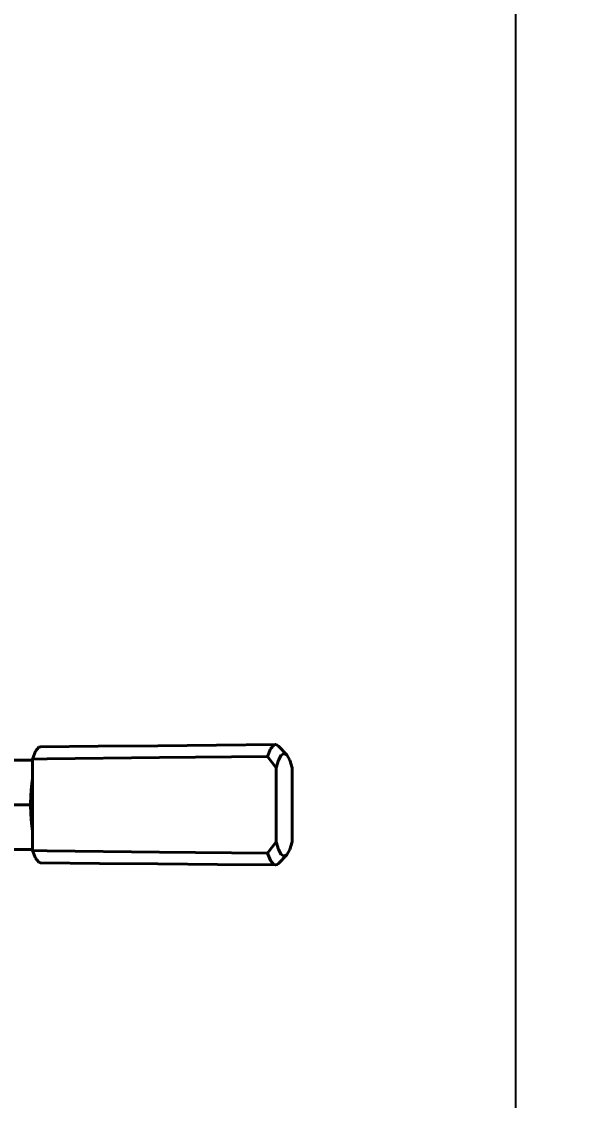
# Model space of a CAD drawing. Extents: x 193 to 1101, y 70 to 664.
# Drawn here: x 628.96 to 653.59, y 503.87 to 552.2 of the extents above; entities that cross this region are included whole.
import ezdxf

# ---------------------------------------------------------------- set-up
doc = ezdxf.new("R2010")
doc.units = 0
doc.header["$MEASUREMENT"] = 0
doc.layers.get('0').update_dxf_attribs({"linetype": 'CONTINUOUS'})
doc.layers.get('DEFPOINTS').update_dxf_attribs({"linetype": 'CONTINUOUS'})
doc.layers.add('Основная', color=7, linetype='CONTINUOUS', lineweight=40)
doc.styles.add('GOST type A0', font='', dxfattribs={"oblique": 15, "height": 3.5})
doc.styles.get('GOST type A0').set_extended_font_data('GOST type A')
doc.dimstyles.new('GOST type A', dxfattribs={"dimtxt": 3.5, "dimasz": 3, "dimexe": 2, "dimexo": 0, "dimgap": 1, "dimtad": 1, "dimtoh": 1, "dimtxsty": 'GOST type A0', "dimcen": 0, "dimazin": 2, "dimtfac": 1, "dimtmove": 0, "dimatfit": 3, "dimfxl": 1, "dimarcsym": 0})

# ---------------------------------------------------------------- blocks, each defined once
blk = doc.blocks.new('*D10')
at = {"color": 0, "lineweight": -2, "transparency": 16777216}
for p, q in [((616.792, 557.152), (653.078, 557.152)), ((651.078, 554.152), (651.078, 370.152)), ((616.792, 367.152), (653.078, 367.152))]:
    blk.add_line(p, q, dxfattribs=at)
at = {"color": 0, "transparency": 16777216}
for points in [[(650.578, 554.152), (651.578, 554.152), (651.078, 557.152)], [(650.578, 370.152), (651.578, 370.152), (651.078, 367.152)]]:
    blk.add_solid(points, dxfattribs=at)
at = {"layer": 'DEFPOINTS', "color": 0, "transparency": 16777216}
for p in [(616.792, 557.152), (616.792, 367.152), (651.078, 367.152)]:
    blk.add_point(p, dxfattribs=at)
at = {"color": 0, "transparency": 16777216, "insert": (648.328, 462.152), "char_height": 3.5, "attachment_point": 5, "rotation": 90, "style": 'GOST type A0'}
blk.add_mtext('95*', dxfattribs=at)
blk = doc.blocks.new('*D11')
at = {"color": 0, "lineweight": -2, "transparency": 16777216}
for p, q in [((626.792, 567.152), (663.078, 567.152)), ((661.078, 564.152), (661.078, 360.152)), ((626.792, 357.152), (663.078, 357.152))]:
    blk.add_line(p, q, dxfattribs=at)
at = {"color": 0, "transparency": 16777216}
for points in [[(660.578, 564.152), (661.578, 564.152), (661.078, 567.152)], [(660.578, 360.152), (661.578, 360.152), (661.078, 357.152)]]:
    blk.add_solid(points, dxfattribs=at)
at = {"layer": 'DEFPOINTS', "color": 0, "transparency": 16777216}
for p in [(626.792, 567.152), (626.792, 357.152), (661.078, 357.152)]:
    blk.add_point(p, dxfattribs=at)
at = {"color": 0, "transparency": 16777216, "insert": (658.328, 462.152), "char_height": 3.5, "attachment_point": 5, "rotation": 90, "style": 'GOST type A0'}
blk.add_mtext('105*', dxfattribs=at)

msp = doc.modelspace()

# ---------------------------------------------------------------- linework, layer by layer
at = {"layer": 'Основная'}
for p, q in [((629.728, 519.69), (629.58, 519.51)), ((629.58, 519.51), (629.728, 519.69)), ((629.728, 519.69), (629.58, 519.51)), ((629.58, 519.51), (629.728, 519.69)), ((629.728, 519.69), (629.58, 519.51)), ((629.58, 519.51), (629.728, 519.69)), ((629.728, 519.69), (629.58, 519.51)), ((629.58, 519.51), (629.728, 519.69)), ((629.804, 519.712), (629.728, 519.69)), ((629.728, 519.69), (629.804, 519.712)), ((629.804, 519.712), (629.728, 519.69)), ((629.728, 519.69), (629.804, 519.712)), ((629.804, 519.712), (629.728, 519.69)), ((629.728, 519.69), (629.804, 519.712)), ((629.804, 519.712), (629.728, 519.69)), ((629.728, 519.69), (629.804, 519.712)), ((632.394, 519.736), (629.804, 519.712)), ((629.804, 519.712), (632.394, 519.736)), ((632.394, 519.736), (629.804, 519.712)), ((629.804, 519.712), (632.394, 519.736)), ((632.394, 519.736), (629.804, 519.712)), ((629.804, 519.712), (632.394, 519.736)), ((632.394, 519.736), (629.804, 519.712)), ((629.804, 519.712), (632.394, 519.736)), ((635.068, 519.76), (632.394, 519.736)), ((632.394, 519.736), (635.068, 519.76)), ((635.068, 519.76), (632.394, 519.736)), ((632.394, 519.736), (635.068, 519.76)), ((635.068, 519.76), (632.394, 519.736)), ((632.394, 519.736), (635.068, 519.76)), ((635.068, 519.76), (632.394, 519.736)), ((632.394, 519.736), (635.068, 519.76)), ((637.69, 519.784), (635.068, 519.76)), ((635.068, 519.76), (637.69, 519.784)), ((637.69, 519.784), (635.068, 519.76)), ((635.068, 519.76), (637.69, 519.784)), ((637.69, 519.784), (635.068, 519.76)), ((635.068, 519.76), (637.69, 519.784)), ((637.69, 519.784), (635.068, 519.76)), ((635.068, 519.76), (637.69, 519.784)), ((640.328, 519.81), (637.69, 519.784)), ((637.69, 519.784), (640.328, 519.81)), ((640.328, 519.81), (637.69, 519.784)), ((637.69, 519.784), (640.328, 519.81)), ((640.328, 519.81), (637.69, 519.784)), ((637.69, 519.784), (640.328, 519.81)), ((640.328, 519.81), (637.69, 519.784)), ((637.69, 519.784), (640.328, 519.81)), ((639.968, 519.284), (640.104, 519.616)), ((639.968, 519.284), (640.104, 519.616)), ((639.968, 519.284), (640.104, 519.616)), ((639.968, 519.284), (640.104, 519.616)), ((640.104, 519.616), (640.252, 519.788)), ((640.104, 519.616), (640.252, 519.788)), ((640.104, 519.616), (640.252, 519.788)), ((640.104, 519.616), (640.252, 519.788)), ((640.252, 519.788), (640.328, 519.81)), ((640.252, 519.788), (640.328, 519.81)), ((640.252, 519.788), (640.328, 519.81)), ((640.252, 519.788), (640.328, 519.81)), ((640.406, 519.788), (640.328, 519.81)), ((640.406, 519.788), (640.328, 519.81)), ((640.406, 519.788), (640.328, 519.81)), ((640.406, 519.788), (640.328, 519.81)), ((640.406, 519.788), (640.328, 519.81)), ((640.406, 519.788), (640.328, 519.81)), ((640.406, 519.788), (640.328, 519.81)), ((640.406, 519.788), (640.328, 519.81)), ((640.468, 519.736), (640.406, 519.788)), ((640.468, 519.736), (640.406, 519.788)), ((640.468, 519.736), (640.406, 519.788)), ((640.468, 519.736), (640.406, 519.788)), ((640.468, 519.736), (640.406, 519.788)), ((640.468, 519.736), (640.406, 519.788)), ((640.468, 519.736), (640.406, 519.788)), ((640.468, 519.736), (640.406, 519.788)), ((640.838, 519.352), (640.468, 519.736)), ((640.838, 519.352), (640.468, 519.736)), ((640.838, 519.352), (640.468, 519.736)), ((640.838, 519.352), (640.468, 519.736)), ((640.838, 519.352), (640.468, 519.736)), ((640.838, 519.352), (640.468, 519.736)), ((640.838, 519.352), (640.468, 519.736)), ((640.838, 519.352), (640.468, 519.736)), ((629.446, 519.112), (628.556, 519.112)), ((628.556, 519.112), (629.446, 519.112)), ((629.446, 519.112), (628.556, 519.112)), ((628.556, 519.112), (629.446, 519.112)), ((629.446, 519.112), (628.556, 519.112)), ((628.556, 519.112), (629.446, 519.112)), ((629.446, 519.112), (628.556, 519.112)), ((628.556, 519.112), (629.446, 519.112)), ((629.58, 519.51), (629.446, 519.162)), ((629.446, 519.162), (629.58, 519.51)), ((629.58, 519.51), (629.446, 519.162)), ((629.446, 519.162), (629.58, 519.51)), ((629.58, 519.51), (629.446, 519.162)), ((629.446, 519.162), (629.58, 519.51)), ((629.58, 519.51), (629.446, 519.162)), ((629.446, 519.162), (629.58, 519.51)), ((629.446, 519.162), (630.102, 519.17)), ((629.446, 519.162), (630.102, 519.17)), ((629.446, 519.162), (630.102, 519.17)), ((629.446, 519.162), (630.102, 519.17)), ((629.446, 519.162), (629.446, 519.112)), ((629.446, 518.312), (629.446, 519.162)), ((629.446, 519.162), (629.446, 519.112)), ((629.446, 518.312), (629.446, 519.162)), ((629.446, 519.162), (629.446, 519.112)), ((629.446, 518.312), (629.446, 519.162)), ((629.446, 519.162), (629.446, 519.112)), ((629.446, 518.312), (629.446, 519.162)), ((630.102, 519.17), (635.136, 519.228)), ((630.102, 519.17), (635.136, 519.228)), ((630.102, 519.17), (635.136, 519.228)), ((630.102, 519.17), (635.136, 519.228)), ((635.136, 519.228), (639.968, 519.284)), ((635.136, 519.228), (639.968, 519.284)), ((635.136, 519.228), (639.968, 519.284)), ((635.136, 519.228), (639.968, 519.284)), ((640.358, 518.764), (639.968, 519.284)), ((640.358, 518.764), (639.968, 519.284)), ((640.358, 518.764), (639.968, 519.284)), ((640.358, 518.764), (639.968, 519.284)), ((640.358, 518.764), (640.464, 519.116)), ((640.358, 518.764), (640.464, 519.116)), ((640.358, 518.764), (640.464, 519.116)), ((640.358, 518.764), (640.464, 519.116)), ((640.464, 519.116), (640.588, 519.338)), ((640.464, 519.116), (640.588, 519.338)), ((640.464, 519.116), (640.588, 519.338)), ((640.464, 519.116), (640.588, 519.338)), ((640.588, 519.338), (640.718, 519.412)), ((640.588, 519.338), (640.718, 519.412)), ((640.588, 519.338), (640.718, 519.412)), ((640.588, 519.338), (640.718, 519.412)), ((640.838, 519.352), (640.718, 519.412)), ((640.838, 519.352), (640.718, 519.412)), ((640.838, 519.352), (640.718, 519.412)), ((640.838, 519.352), (640.718, 519.412)), ((640.972, 519.116), (640.838, 519.352)), ((640.972, 519.116), (640.838, 519.352)), ((640.972, 519.116), (640.838, 519.352)), ((640.972, 519.116), (640.838, 519.352)), ((640.972, 519.116), (640.838, 519.352)), ((640.972, 519.116), (640.838, 519.352)), ((640.972, 519.116), (640.838, 519.352)), ((640.972, 519.116), (640.838, 519.352)), ((641.078, 518.764), (640.972, 519.116)), ((641.078, 518.764), (640.972, 519.116)), ((641.078, 518.764), (640.972, 519.116)), ((641.078, 518.764), (640.972, 519.116)), ((641.078, 518.764), (640.972, 519.116)), ((641.078, 518.764), (640.972, 519.116)), ((641.078, 518.764), (640.972, 519.116)), ((641.078, 518.764), (640.972, 519.116)), ((640.358, 515.46), (640.358, 518.764)), ((640.358, 515.46), (640.358, 518.764)), ((640.358, 515.46), (640.358, 518.764)), ((640.358, 515.46), (640.358, 518.764)), ((641.078, 515.46), (641.078, 518.764)), ((641.078, 515.46), (641.078, 518.764)), ((641.078, 515.46), (641.078, 518.764)), ((641.078, 515.46), (641.078, 518.764)), ((641.078, 515.46), (641.078, 518.764)), ((641.078, 515.46), (641.078, 518.764)), ((641.078, 515.46), (641.078, 518.764)), ((641.078, 515.46), (641.078, 518.764)), ((629.396, 517.944), (629.446, 518.312)), ((629.396, 517.944), (629.446, 518.312)), ((629.396, 517.944), (629.446, 518.312)), ((629.396, 517.944), (629.446, 518.312)), ((629.446, 515.912), (629.446, 518.312)), ((629.446, 515.912), (629.446, 518.312)), ((629.446, 515.912), (629.446, 518.312)), ((629.446, 515.912), (629.446, 518.312)), ((629.366, 517.538), (629.396, 517.944)), ((629.366, 517.538), (629.396, 517.944)), ((629.366, 517.538), (629.396, 517.944)), ((629.366, 517.538), (629.396, 517.944)), ((629.356, 517.112), (629.366, 517.538)), ((629.356, 517.112), (629.366, 517.538)), ((629.356, 517.112), (629.366, 517.538)), ((629.356, 517.112), (629.366, 517.538)), ((629.356, 517.112), (628.556, 517.112)), ((629.356, 517.112), (628.556, 517.112)), ((629.356, 517.112), (628.556, 517.112)), ((629.356, 517.112), (628.556, 517.112)), ((629.366, 516.686), (629.356, 517.112)), ((629.366, 516.686), (629.356, 517.112)), ((629.366, 516.686), (629.356, 517.112)), ((629.366, 516.686), (629.356, 517.112)), ((629.396, 516.28), (629.366, 516.686)), ((629.396, 516.28), (629.366, 516.686)), ((629.396, 516.28), (629.366, 516.686)), ((629.396, 516.28), (629.366, 516.686)), ((629.446, 515.912), (629.396, 516.28)), ((629.446, 515.912), (629.396, 516.28)), ((629.446, 515.912), (629.396, 516.28)), ((629.446, 515.912), (629.396, 516.28)), ((629.446, 515.064), (629.446, 515.912)), ((629.446, 515.064), (629.446, 515.912)), ((629.446, 515.064), (629.446, 515.912)), ((629.446, 515.064), (629.446, 515.912)), ((639.968, 514.942), (640.358, 515.46)), ((639.968, 514.942), (640.358, 515.46)), ((639.968, 514.942), (640.358, 515.46)), ((639.968, 514.942), (640.358, 515.46)), ((640.464, 515.108), (640.358, 515.46)), ((640.464, 515.108), (640.358, 515.46)), ((640.464, 515.108), (640.358, 515.46)), ((640.464, 515.108), (640.358, 515.46)), ((640.972, 515.108), (641.078, 515.46)), ((640.972, 515.108), (641.078, 515.46)), ((640.972, 515.108), (641.078, 515.46)), ((640.972, 515.108), (641.078, 515.46)), ((640.972, 515.108), (641.078, 515.46)), ((640.972, 515.108), (641.078, 515.46)), ((640.972, 515.108), (641.078, 515.46)), ((640.972, 515.108), (641.078, 515.46)), ((628.556, 515.112), (629.446, 515.112)), ((629.446, 515.112), (628.556, 515.112)), ((628.556, 515.112), (629.446, 515.112)), ((629.446, 515.112), (628.556, 515.112)), ((628.556, 515.112), (629.446, 515.112)), ((629.446, 515.112), (628.556, 515.112)), ((628.556, 515.112), (629.446, 515.112)), ((629.446, 515.112), (628.556, 515.112)), ((629.446, 515.112), (629.446, 515.064)), ((629.446, 515.112), (629.446, 515.064)), ((629.446, 515.112), (629.446, 515.064)), ((629.446, 515.112), (629.446, 515.064)), ((629.446, 515.064), (629.58, 514.716)), ((630.102, 515.056), (629.446, 515.064)), ((629.58, 514.716), (629.446, 515.064)), ((629.446, 515.064), (629.58, 514.716)), ((630.102, 515.056), (629.446, 515.064)), ((629.58, 514.716), (629.446, 515.064)), ((629.446, 515.064), (629.58, 514.716)), ((630.102, 515.056), (629.446, 515.064)), ((629.58, 514.716), (629.446, 515.064)), ((629.446, 515.064), (629.58, 514.716)), ((630.102, 515.056), (629.446, 515.064)), ((629.58, 514.716), (629.446, 515.064)), ((635.136, 514.998), (630.102, 515.056)), ((635.136, 514.998), (630.102, 515.056)), ((635.136, 514.998), (630.102, 515.056)), ((635.136, 514.998), (630.102, 515.056)), ((639.968, 514.942), (635.136, 514.998)), ((639.968, 514.942), (635.136, 514.998)), ((639.968, 514.942), (635.136, 514.998)), ((639.968, 514.942), (635.136, 514.998)), ((640.104, 514.61), (639.968, 514.942)), ((640.104, 514.61), (639.968, 514.942)), ((640.104, 514.61), (639.968, 514.942)), ((640.104, 514.61), (639.968, 514.942)), ((640.588, 514.888), (640.464, 515.108)), ((640.588, 514.888), (640.464, 515.108)), ((640.588, 514.888), (640.464, 515.108)), ((640.588, 514.888), (640.464, 515.108)), ((640.468, 514.488), (640.838, 514.874)), ((640.468, 514.488), (640.838, 514.874)), ((640.468, 514.488), (640.838, 514.874)), ((640.468, 514.488), (640.838, 514.874)), ((640.468, 514.488), (640.838, 514.874)), ((640.468, 514.488), (640.838, 514.874)), ((640.468, 514.488), (640.838, 514.874)), ((640.468, 514.488), (640.838, 514.874)), ((640.718, 514.812), (640.588, 514.888)), ((640.718, 514.812), (640.588, 514.888)), ((640.718, 514.812), (640.588, 514.888)), ((640.718, 514.812), (640.588, 514.888)), ((640.718, 514.812), (640.838, 514.874)), ((640.718, 514.812), (640.838, 514.874)), ((640.718, 514.812), (640.838, 514.874)), ((640.718, 514.812), (640.838, 514.874)), ((640.838, 514.874), (640.972, 515.108)), ((640.838, 514.874), (640.972, 515.108)), ((640.838, 514.874), (640.972, 515.108)), ((640.838, 514.874), (640.972, 515.108)), ((640.838, 514.874), (640.972, 515.108)), ((640.838, 514.874), (640.972, 515.108)), ((640.838, 514.874), (640.972, 515.108)), ((640.838, 514.874), (640.972, 515.108)), ((629.58, 514.716), (629.728, 514.536)), ((629.728, 514.536), (629.58, 514.716)), ((629.58, 514.716), (629.728, 514.536)), ((629.728, 514.536), (629.58, 514.716)), ((629.58, 514.716), (629.728, 514.536)), ((629.728, 514.536), (629.58, 514.716)), ((629.58, 514.716), (629.728, 514.536)), ((629.728, 514.536), (629.58, 514.716)), ((629.728, 514.536), (629.804, 514.512)), ((629.804, 514.512), (629.728, 514.536)), ((629.728, 514.536), (629.804, 514.512)), ((629.804, 514.512), (629.728, 514.536)), ((629.728, 514.536), (629.804, 514.512)), ((629.804, 514.512), (629.728, 514.536)), ((629.728, 514.536), (629.804, 514.512)), ((629.804, 514.512), (629.728, 514.536)), ((629.804, 514.512), (632.446, 514.488)), ((632.446, 514.488), (629.804, 514.512)), ((629.804, 514.512), (632.446, 514.488)), ((632.446, 514.488), (629.804, 514.512)), ((629.804, 514.512), (632.446, 514.488)), ((632.446, 514.488), (629.804, 514.512)), ((629.804, 514.512), (632.446, 514.488)), ((632.446, 514.488), (629.804, 514.512)), ((632.446, 514.488), (635.068, 514.464)), ((635.068, 514.464), (632.446, 514.488)), ((632.446, 514.488), (635.068, 514.464)), ((635.068, 514.464), (632.446, 514.488)), ((632.446, 514.488), (635.068, 514.464)), ((635.068, 514.464), (632.446, 514.488)), ((632.446, 514.488), (635.068, 514.464)), ((635.068, 514.464), (632.446, 514.488)), ((635.068, 514.464), (637.74, 514.44)), ((637.74, 514.44), (635.068, 514.464)), ((635.068, 514.464), (637.74, 514.44)), ((637.74, 514.44), (635.068, 514.464)), ((635.068, 514.464), (637.74, 514.44)), ((637.74, 514.44), (635.068, 514.464)), ((635.068, 514.464), (637.74, 514.44)), ((637.74, 514.44), (635.068, 514.464)), ((637.74, 514.44), (640.328, 514.416)), ((640.328, 514.416), (637.74, 514.44)), ((637.74, 514.44), (640.328, 514.416)), ((640.328, 514.416), (637.74, 514.44)), ((637.74, 514.44), (640.328, 514.416)), ((640.328, 514.416), (637.74, 514.44)), ((637.74, 514.44), (640.328, 514.416)), ((640.328, 514.416), (637.74, 514.44)), ((640.252, 514.438), (640.104, 514.61)), ((640.252, 514.438), (640.104, 514.61)), ((640.252, 514.438), (640.104, 514.61)), ((640.252, 514.438), (640.104, 514.61)), ((640.328, 514.416), (640.252, 514.438)), ((640.328, 514.416), (640.252, 514.438)), ((640.328, 514.416), (640.252, 514.438)), ((640.328, 514.416), (640.252, 514.438)), ((640.328, 514.416), (640.406, 514.438)), ((640.328, 514.416), (640.406, 514.438)), ((640.328, 514.416), (640.406, 514.438)), ((640.328, 514.416), (640.406, 514.438)), ((640.328, 514.416), (640.406, 514.438)), ((640.328, 514.416), (640.406, 514.438)), ((640.328, 514.416), (640.406, 514.438)), ((640.328, 514.416), (640.406, 514.438)), ((640.406, 514.438), (640.468, 514.488)), ((640.406, 514.438), (640.468, 514.488)), ((640.406, 514.438), (640.468, 514.488)), ((640.406, 514.438), (640.468, 514.488)), ((640.406, 514.438), (640.468, 514.488)), ((640.406, 514.438), (640.468, 514.488)), ((640.406, 514.438), (640.468, 514.488)), ((640.406, 514.438), (640.468, 514.488))]:
    msp.add_line(p, q, dxfattribs=at)

# ---------------------------------------------------------------- dimensions: what is measured, and where the dimension line sits
for base, p1, p2, text, picture, middle in [((661.078, 357.152), (626.792, 567.152), (626.792, 357.152), '105*', '*D11', (658.328, 462.152)), ((651.078, 367.152), (616.792, 557.152), (616.792, 367.152), '95*', '*D10', (648.328, 462.152))]:
    dim = msp.add_linear_dim(base=base, p1=p1, p2=p2, angle=90, text=text, dimstyle='GOST type A')
    dim.commit()
    dim.dimension.update_dxf_attribs({"geometry": picture, "text_midpoint": middle})

doc.saveas('drawing.dxf')
